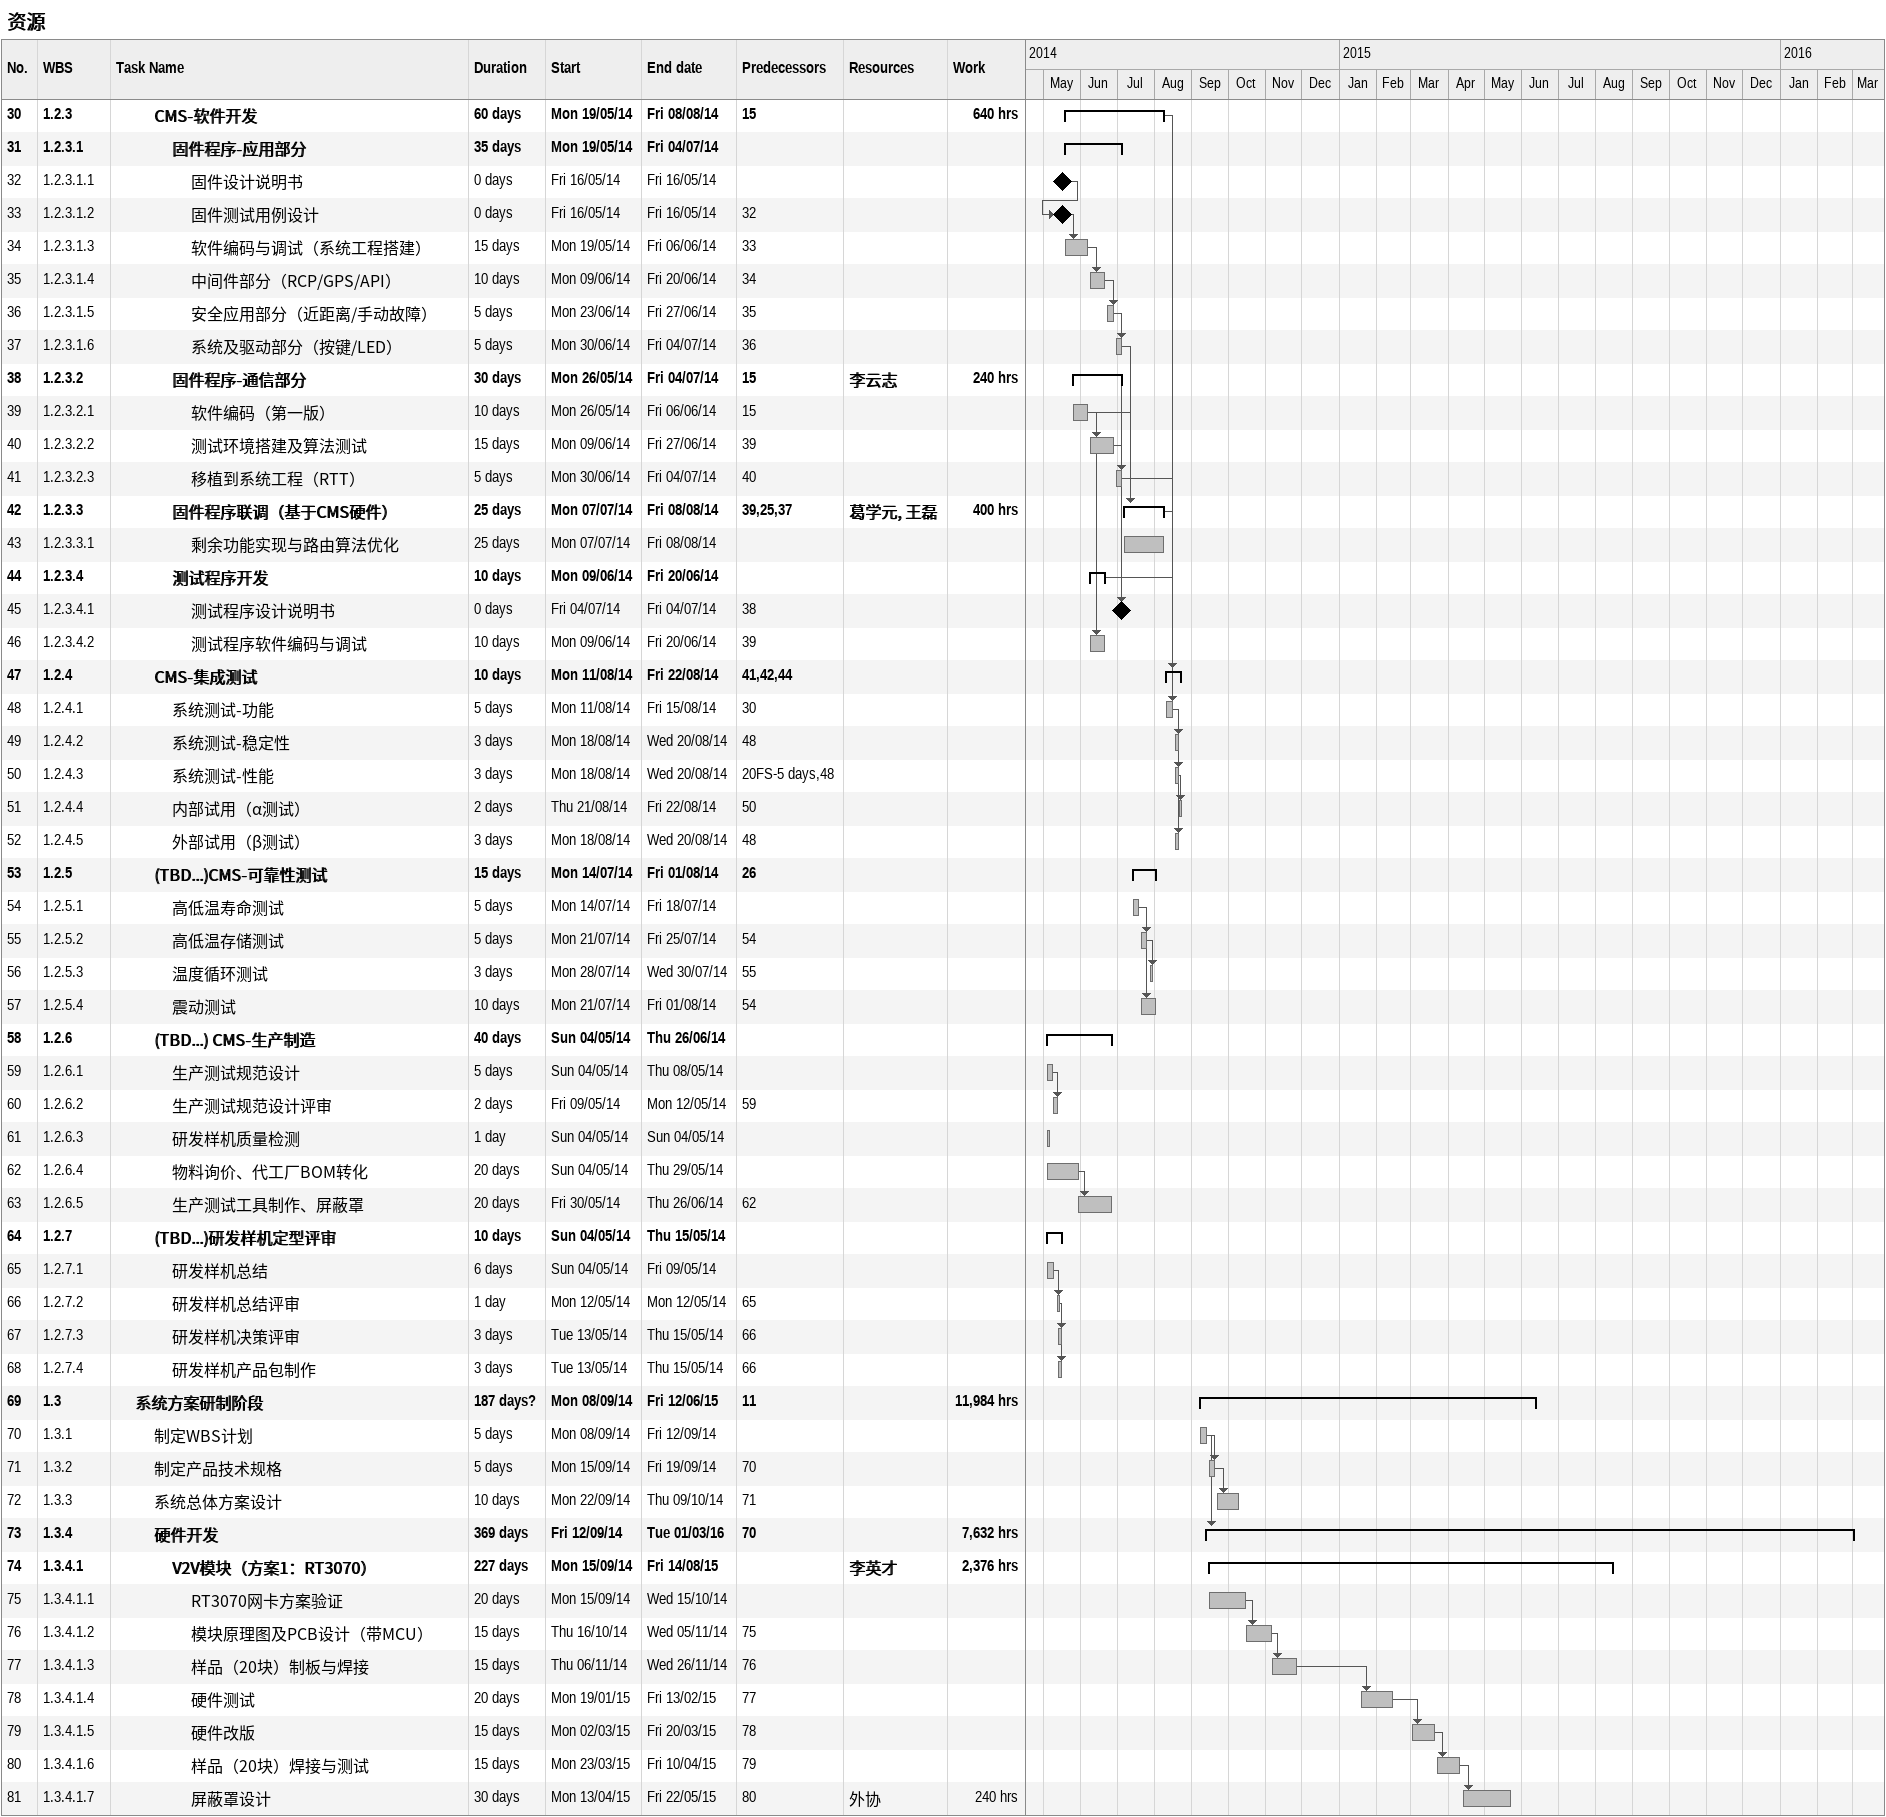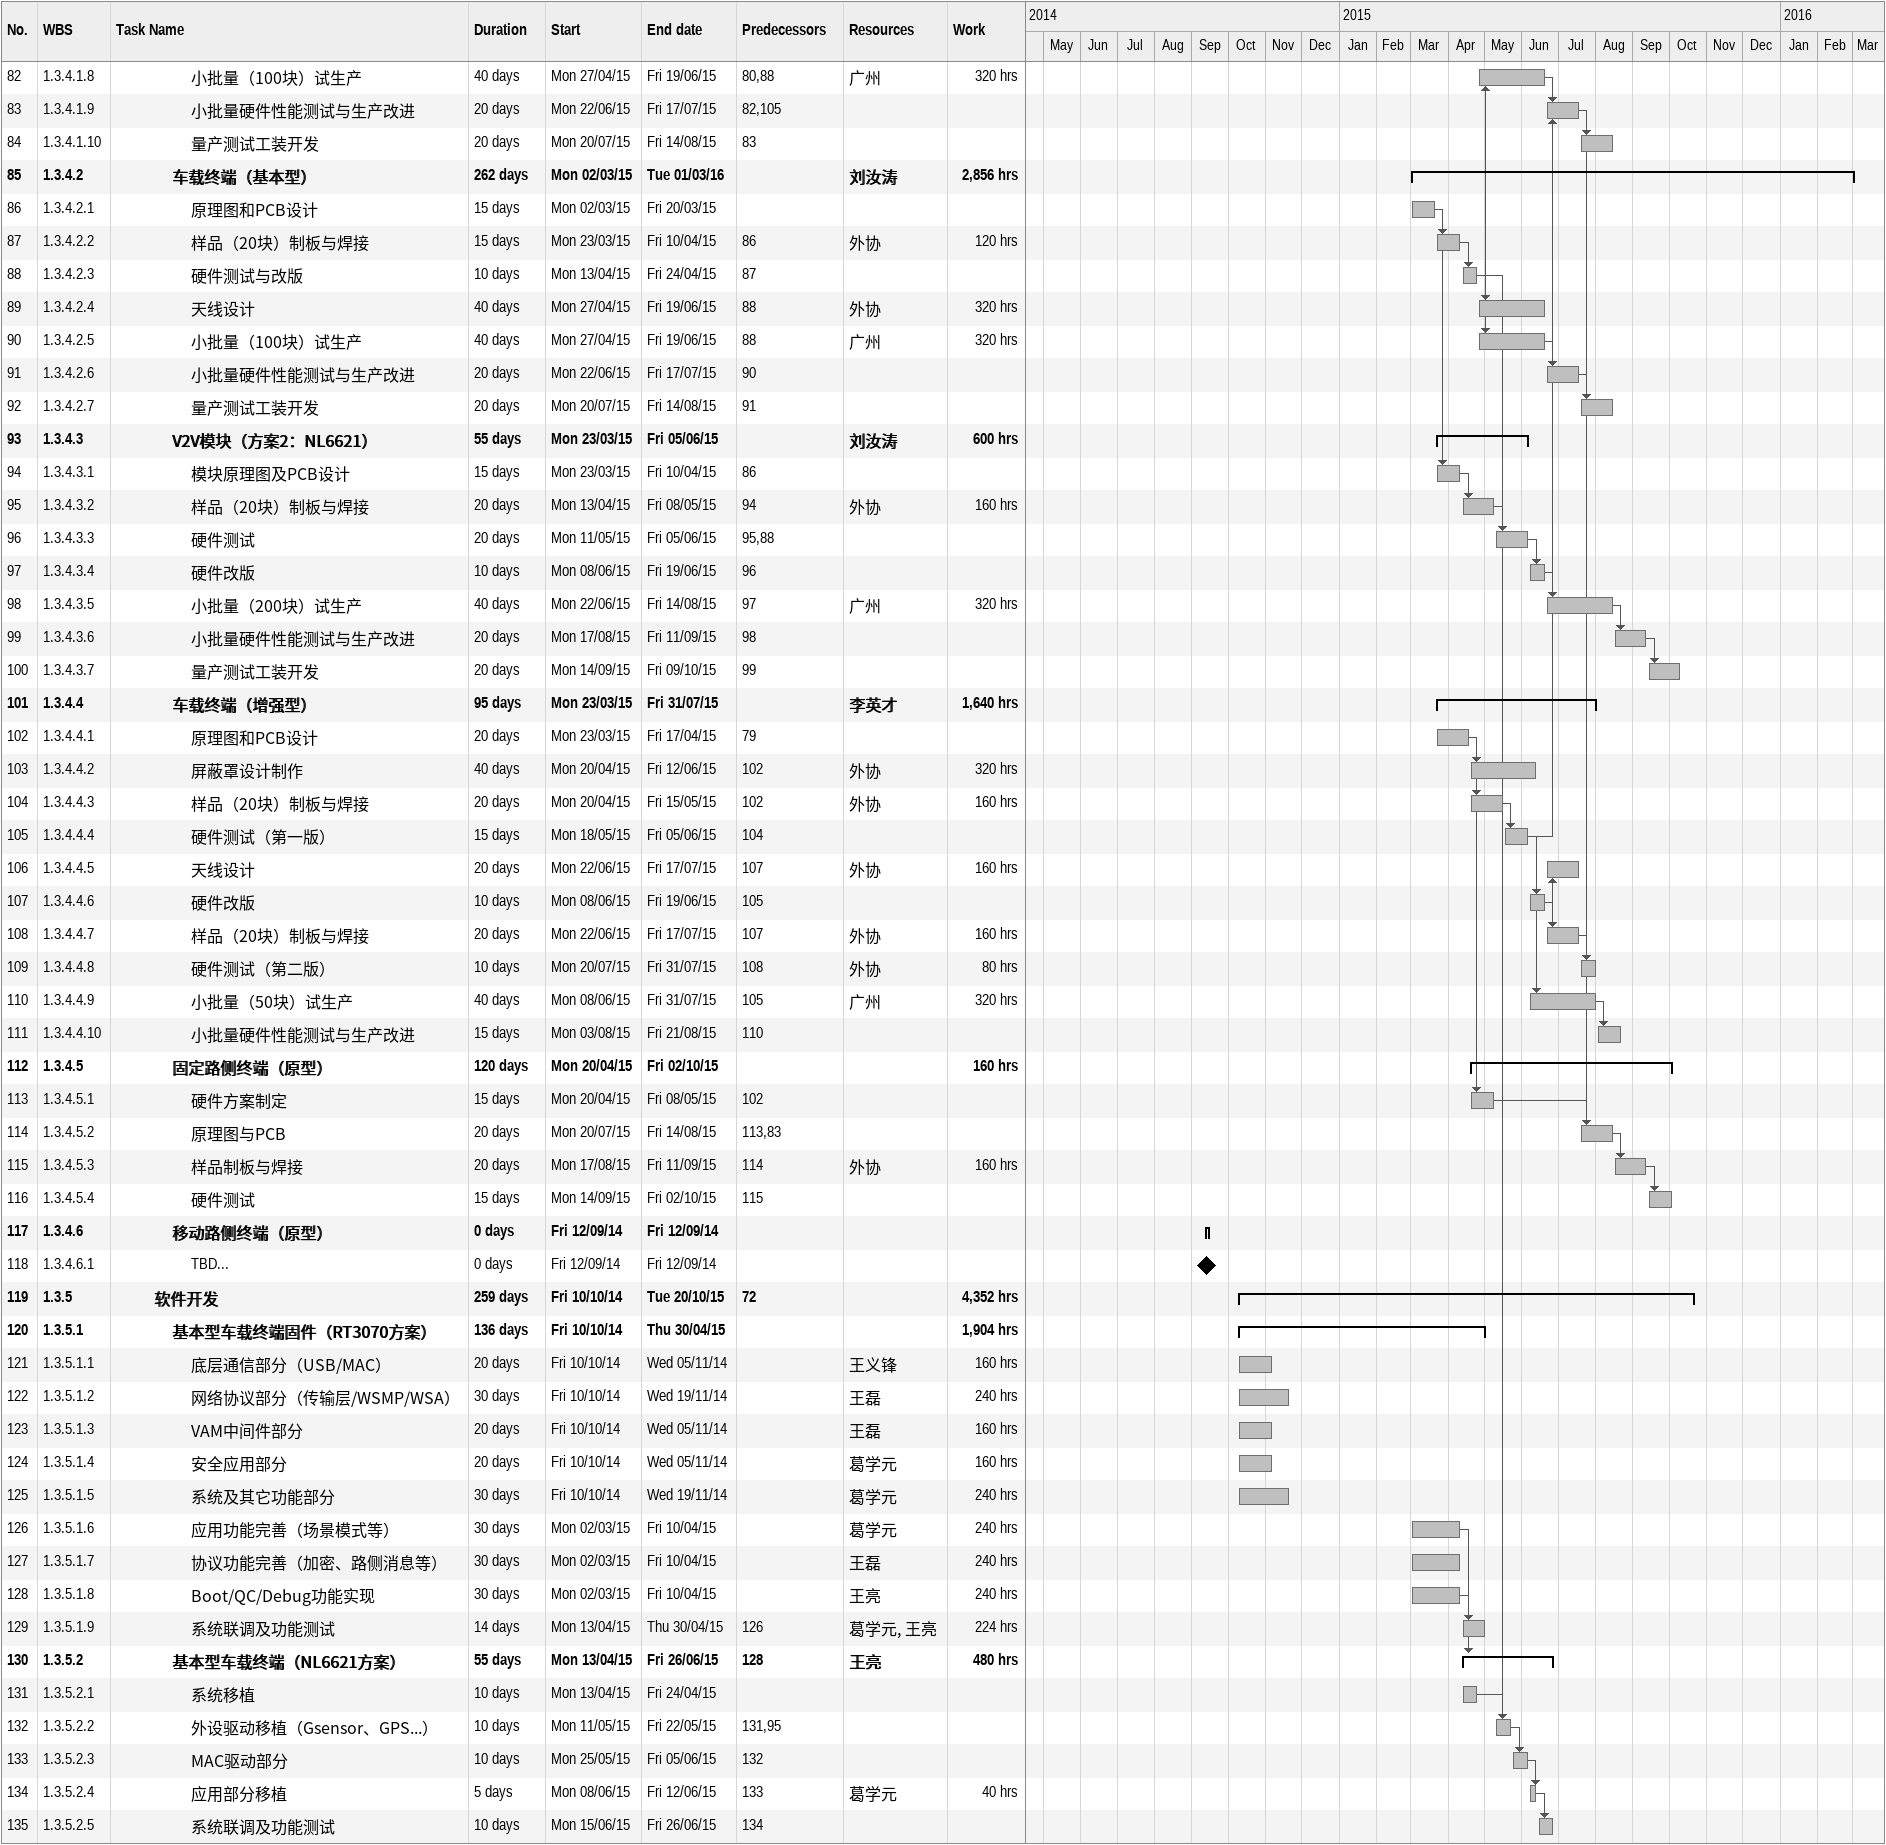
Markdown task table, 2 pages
资源

| ID | WBS | Task | Duration | Start | Finish | Predecessors | Resources | Work (h) |
|---|---|---|---|---|---|---|---|---|
| 30 | 1.2.3 | **CMS-软件开发** | 60d | 2014-05-19 | 2014-08-08 | 15 |  | 640 |
| 31 | 1.2.3.1 | **固件程序-应用部分** | 35d | 2014-05-19 | 2014-07-04 |  |  |  |
| 32 | 1.2.3.1.1 | 固件设计说明书 | 0d | 2014-05-16 | 2014-05-16 |  |  |  |
| 33 | 1.2.3.1.2 | 固件测试用例设计 | 0d | 2014-05-16 | 2014-05-16 | 32 |  |  |
| 34 | 1.2.3.1.3 | 软件编码与调试（系统工程搭建） | 15d | 2014-05-19 | 2014-06-06 | 33 |  |  |
| 35 | 1.2.3.1.4 | 中间件部分（RCP/GPS/API） | 10d | 2014-06-09 | 2014-06-20 | 34 |  |  |
| 36 | 1.2.3.1.5 | 安全应用部分（近距离/手动故障） | 5d | 2014-06-23 | 2014-06-27 | 35 |  |  |
| 37 | 1.2.3.1.6 | 系统及驱动部分（按键/LED） | 5d | 2014-06-30 | 2014-07-04 | 36 |  |  |
| 38 | 1.2.3.2 | **固件程序-通信部分** | 30d | 2014-05-26 | 2014-07-04 | 15 | 李云志 | 240 |
| 39 | 1.2.3.2.1 | 软件编码（第一版） | 10d | 2014-05-26 | 2014-06-06 | 15 |  |  |
| 40 | 1.2.3.2.2 | 测试环境搭建及算法测试 | 15d | 2014-06-09 | 2014-06-27 | 39 |  |  |
| 41 | 1.2.3.2.3 | 移植到系统工程（RTT） | 5d | 2014-06-30 | 2014-07-04 | 40 |  |  |
| 42 | 1.2.3.3 | **固件程序联调（基于CMS硬件）** | 25d | 2014-07-07 | 2014-08-08 | 39, 25, 37 | 葛学元, 王磊 | 400 |
| 43 | 1.2.3.3.1 | 剩余功能实现与路由算法优化 | 25d | 2014-07-07 | 2014-08-08 |  |  |  |
| 44 | 1.2.3.4 | **测试程序开发** | 10d | 2014-06-09 | 2014-06-20 |  |  |  |
| 45 | 1.2.3.4.1 | 测试程序设计说明书 | 0d | 2014-07-04 | 2014-07-04 | 38 |  |  |
| 46 | 1.2.3.4.2 | 测试程序软件编码与调试 | 10d | 2014-06-09 | 2014-06-20 | 39 |  |  |
| 47 | 1.2.4 | **CMS-集成测试** | 10d | 2014-08-11 | 2014-08-22 | 41, 42, 44 |  |  |
| 48 | 1.2.4.1 | 系统测试-功能 | 5d | 2014-08-11 | 2014-08-15 | 30 |  |  |
| 49 | 1.2.4.2 | 系统测试-稳定性 | 3d | 2014-08-18 | 2014-08-20 | 48 |  |  |
| 50 | 1.2.4.3 | 系统测试-性能 | 3d | 2014-08-18 | 2014-08-20 | 20FS-5d, 48 |  |  |
| 51 | 1.2.4.4 | 内部试用（α测试） | 2d | 2014-08-21 | 2014-08-22 | 50 |  |  |
| 52 | 1.2.4.5 | 外部试用（β测试） | 3d | 2014-08-18 | 2014-08-20 | 48 |  |  |
| 53 | 1.2.5 | **(TBD...)CMS-可靠性测试** | 15d | 2014-07-14 | 2014-08-01 | 26 |  |  |
| 54 | 1.2.5.1 | 高低温寿命测试 | 5d | 2014-07-14 | 2014-07-18 |  |  |  |
| 55 | 1.2.5.2 | 高低温存储测试 | 5d | 2014-07-21 | 2014-07-25 | 54 |  |  |
| 56 | 1.2.5.3 | 温度循环测试 | 3d | 2014-07-28 | 2014-07-30 | 55 |  |  |
| 57 | 1.2.5.4 | 震动测试 | 10d | 2014-07-21 | 2014-08-01 | 54 |  |  |
| 58 | 1.2.6 | **(TBD...) CMS-生产制造** | 40d | 2014-05-04 | 2014-06-26 |  |  |  |
| 59 | 1.2.6.1 | 生产测试规范设计 | 5d | 2014-05-04 | 2014-05-08 |  |  |  |
| 60 | 1.2.6.2 | 生产测试规范设计评审 | 2d | 2014-05-09 | 2014-05-12 | 59 |  |  |
| 61 | 1.2.6.3 | 研发样机质量检测 | 1d | 2014-05-04 | 2014-05-04 |  |  |  |
| 62 | 1.2.6.4 | 物料询价、代工厂BOM转化 | 20d | 2014-05-04 | 2014-05-29 |  |  |  |
| 63 | 1.2.6.5 | 生产测试工具制作、屏蔽罩 | 20d | 2014-05-30 | 2014-06-26 | 62 |  |  |
| 64 | 1.2.7 | **(TBD...)研发样机定型评审** | 10d | 2014-05-04 | 2014-05-15 |  |  |  |
| 65 | 1.2.7.1 | 研发样机总结 | 6d | 2014-05-04 | 2014-05-09 |  |  |  |
| 66 | 1.2.7.2 | 研发样机总结评审 | 1d | 2014-05-12 | 2014-05-12 | 65 |  |  |
| 67 | 1.2.7.3 | 研发样机决策评审 | 3d | 2014-05-13 | 2014-05-15 | 66 |  |  |
| 68 | 1.2.7.4 | 研发样机产品包制作 | 3d | 2014-05-13 | 2014-05-15 | 66 |  |  |
| 69 | 1.3 | **系统方案研制阶段** | 187d? | 2014-09-08 | 2015-06-12 | 11 |  | 11984 |
| 70 | 1.3.1 | 制定WBS计划 | 5d | 2014-09-08 | 2014-09-12 |  |  |  |
| 71 | 1.3.2 | 制定产品技术规格 | 5d | 2014-09-15 | 2014-09-19 | 70 |  |  |
| 72 | 1.3.3 | 系统总体方案设计 | 10d | 2014-09-22 | 2014-10-09 | 71 |  |  |
| 73 | 1.3.4 | **硬件开发** | 369d | 2014-09-12 | 2016-03-01 | 70 |  | 7632 |
| 74 | 1.3.4.1 | **V2V模块（方案1：RT3070）** | 227d | 2014-09-15 | 2015-08-14 |  | 李英才 | 2376 |
| 75 | 1.3.4.1.1 | RT3070网卡方案验证 | 20d | 2014-09-15 | 2014-10-15 |  |  |  |
| 76 | 1.3.4.1.2 | 模块原理图及PCB设计（带MCU） | 15d | 2014-10-16 | 2014-11-05 | 75 |  |  |
| 77 | 1.3.4.1.3 | 样品（20块）制板与焊接 | 15d | 2014-11-06 | 2014-11-26 | 76 |  |  |
| 78 | 1.3.4.1.4 | 硬件测试 | 20d | 2015-01-19 | 2015-02-13 | 77 |  |  |
| 79 | 1.3.4.1.5 | 硬件改版 | 15d | 2015-03-02 | 2015-03-20 | 78 |  |  |
| 80 | 1.3.4.1.6 | 样品（20块）焊接与测试 | 15d | 2015-03-23 | 2015-04-10 | 79 |  |  |
| 81 | 1.3.4.1.7 | 屏蔽罩设计 | 30d | 2015-04-13 | 2015-05-22 | 80 | 外协 | 240 |
| 82 | 1.3.4.1.8 | 小批量（100块）试生产 | 40d | 2015-04-27 | 2015-06-19 | 80, 88 | 广州 | 320 |
| 83 | 1.3.4.1.9 | 小批量硬件性能测试与生产改进 | 20d | 2015-06-22 | 2015-07-17 | 82, 105 |  |  |
| 84 | 1.3.4.1.10 | 量产测试工装开发 | 20d | 2015-07-20 | 2015-08-14 | 83 |  |  |
| 85 | 1.3.4.2 | **车载终端（基本型）** | 262d | 2015-03-02 | 2016-03-01 |  | 刘汝涛 | 2856 |
| 86 | 1.3.4.2.1 | 原理图和PCB设计 | 15d | 2015-03-02 | 2015-03-20 |  |  |  |
| 87 | 1.3.4.2.2 | 样品（20块）制板与焊接 | 15d | 2015-03-23 | 2015-04-10 | 86 | 外协 | 120 |
| 88 | 1.3.4.2.3 | 硬件测试与改版 | 10d | 2015-04-13 | 2015-04-24 | 87 |  |  |
| 89 | 1.3.4.2.4 | 天线设计 | 40d | 2015-04-27 | 2015-06-19 | 88 | 外协 | 320 |
| 90 | 1.3.4.2.5 | 小批量（100块）试生产 | 40d | 2015-04-27 | 2015-06-19 | 88 | 广州 | 320 |
| 91 | 1.3.4.2.6 | 小批量硬件性能测试与生产改进 | 20d | 2015-06-22 | 2015-07-17 | 90 |  |  |
| 92 | 1.3.4.2.7 | 量产测试工装开发 | 20d | 2015-07-20 | 2015-08-14 | 91 |  |  |
| 93 | 1.3.4.3 | **V2V模块（方案2：NL6621）** | 55d | 2015-03-23 | 2015-06-05 |  | 刘汝涛 | 600 |
| 94 | 1.3.4.3.1 | 模块原理图及PCB设计 | 15d | 2015-03-23 | 2015-04-10 | 86 |  |  |
| 95 | 1.3.4.3.2 | 样品（20块）制板与焊接 | 20d | 2015-04-13 | 2015-05-08 | 94 | 外协 | 160 |
| 96 | 1.3.4.3.3 | 硬件测试 | 20d | 2015-05-11 | 2015-06-05 | 95, 88 |  |  |
| 97 | 1.3.4.3.4 | 硬件改版 | 10d | 2015-06-08 | 2015-06-19 | 96 |  |  |
| 98 | 1.3.4.3.5 | 小批量（200块）试生产 | 40d | 2015-06-22 | 2015-08-14 | 97 | 广州 | 320 |
| 99 | 1.3.4.3.6 | 小批量硬件性能测试与生产改进 | 20d | 2015-08-17 | 2015-09-11 | 98 |  |  |
| 100 | 1.3.4.3.7 | 量产测试工装开发 | 20d | 2015-09-14 | 2015-10-09 | 99 |  |  |
| 101 | 1.3.4.4 | **车载终端（增强型）** | 95d | 2015-03-23 | 2015-07-31 |  | 李英才 | 1640 |
| 102 | 1.3.4.4.1 | 原理图和PCB设计 | 20d | 2015-03-23 | 2015-04-17 | 79 |  |  |
| 103 | 1.3.4.4.2 | 屏蔽罩设计制作 | 40d | 2015-04-20 | 2015-06-12 | 102 | 外协 | 320 |
| 104 | 1.3.4.4.3 | 样品（20块）制板与焊接 | 20d | 2015-04-20 | 2015-05-15 | 102 | 外协 | 160 |
| 105 | 1.3.4.4.4 | 硬件测试（第一版） | 15d | 2015-05-18 | 2015-06-05 | 104 |  |  |
| 106 | 1.3.4.4.5 | 天线设计 | 20d | 2015-06-22 | 2015-07-17 | 107 | 外协 | 160 |
| 107 | 1.3.4.4.6 | 硬件改版 | 10d | 2015-06-08 | 2015-06-19 | 105 |  |  |
| 108 | 1.3.4.4.7 | 样品（20块）制板与焊接 | 20d | 2015-06-22 | 2015-07-17 | 107 | 外协 | 160 |
| 109 | 1.3.4.4.8 | 硬件测试（第二版） | 10d | 2015-07-20 | 2015-07-31 | 108 | 外协 | 80 |
| 110 | 1.3.4.4.9 | 小批量（50块）试生产 | 40d | 2015-06-08 | 2015-07-31 | 105 | 广州 | 320 |
| 111 | 1.3.4.4.10 | 小批量硬件性能测试与生产改进 | 15d | 2015-08-03 | 2015-08-21 | 110 |  |  |
| 112 | 1.3.4.5 | **固定路侧终端（原型）** | 120d | 2015-04-20 | 2015-10-02 |  |  | 160 |
| 113 | 1.3.4.5.1 | 硬件方案制定 | 15d | 2015-04-20 | 2015-05-08 | 102 |  |  |
| 114 | 1.3.4.5.2 | 原理图与PCB | 20d | 2015-07-20 | 2015-08-14 | 113, 83 |  |  |
| 115 | 1.3.4.5.3 | 样品制板与焊接 | 20d | 2015-08-17 | 2015-09-11 | 114 | 外协 | 160 |
| 116 | 1.3.4.5.4 | 硬件测试 | 15d | 2015-09-14 | 2015-10-02 | 115 |  |  |
| 117 | 1.3.4.6 | **移动路侧终端（原型）** | 0d | 2014-09-12 | 2014-09-12 |  |  |  |
| 118 | 1.3.4.6.1 | TBD... | 0d | 2014-09-12 | 2014-09-12 |  |  |  |
| 119 | 1.3.5 | **软件开发** | 259d | 2014-10-10 | 2015-10-20 | 72 |  | 4352 |
| 120 | 1.3.5.1 | **基本型车载终端固件（RT3070方案）** | 136d | 2014-10-10 | 2015-04-30 |  |  | 1904 |
| 121 | 1.3.5.1.1 | 底层通信部分（USB/MAC） | 20d | 2014-10-10 | 2014-11-05 |  | 王义锋 | 160 |
| 122 | 1.3.5.1.2 | 网络协议部分（传输层/WSMP/WSA） | 30d | 2014-10-10 | 2014-11-19 |  | 王磊 | 240 |
| 123 | 1.3.5.1.3 | VAM中间件部分 | 20d | 2014-10-10 | 2014-11-05 |  | 王磊 | 160 |
| 124 | 1.3.5.1.4 | 安全应用部分 | 20d | 2014-10-10 | 2014-11-05 |  | 葛学元 | 160 |
| 125 | 1.3.5.1.5 | 系统及其它功能部分 | 30d | 2014-10-10 | 2014-11-19 |  | 葛学元 | 240 |
| 126 | 1.3.5.1.6 | 应用功能完善（场景模式等） | 30d | 2015-03-02 | 2015-04-10 |  | 葛学元 | 240 |
| 127 | 1.3.5.1.7 | 协议功能完善（加密、路侧消息等） | 30d | 2015-03-02 | 2015-04-10 |  | 王磊 | 240 |
| 128 | 1.3.5.1.8 | Boot/QC/Debug功能实现 | 30d | 2015-03-02 | 2015-04-10 |  | 王亮 | 240 |
| 129 | 1.3.5.1.9 | 系统联调及功能测试 | 14d | 2015-04-13 | 2015-04-30 | 126 | 葛学元, 王亮 | 224 |
| 130 | 1.3.5.2 | **基本型车载终端（NL6621方案）** | 55d | 2015-04-13 | 2015-06-26 | 128 | 王亮 | 480 |
| 131 | 1.3.5.2.1 | 系统移植 | 10d | 2015-04-13 | 2015-04-24 |  |  |  |
| 132 | 1.3.5.2.2 | 外设驱动移植（Gsensor、GPS...） | 10d | 2015-05-11 | 2015-05-22 | 131, 95 |  |  |
| 133 | 1.3.5.2.3 | MAC驱动部分 | 10d | 2015-05-25 | 2015-06-05 | 132 |  |  |
| 134 | 1.3.5.2.4 | 应用部分移植 | 5d | 2015-06-08 | 2015-06-12 | 133 | 葛学元 | 40 |
| 135 | 1.3.5.2.5 | 系统联调及功能测试 | 10d | 2015-06-15 | 2015-06-26 | 134 |  |  |
